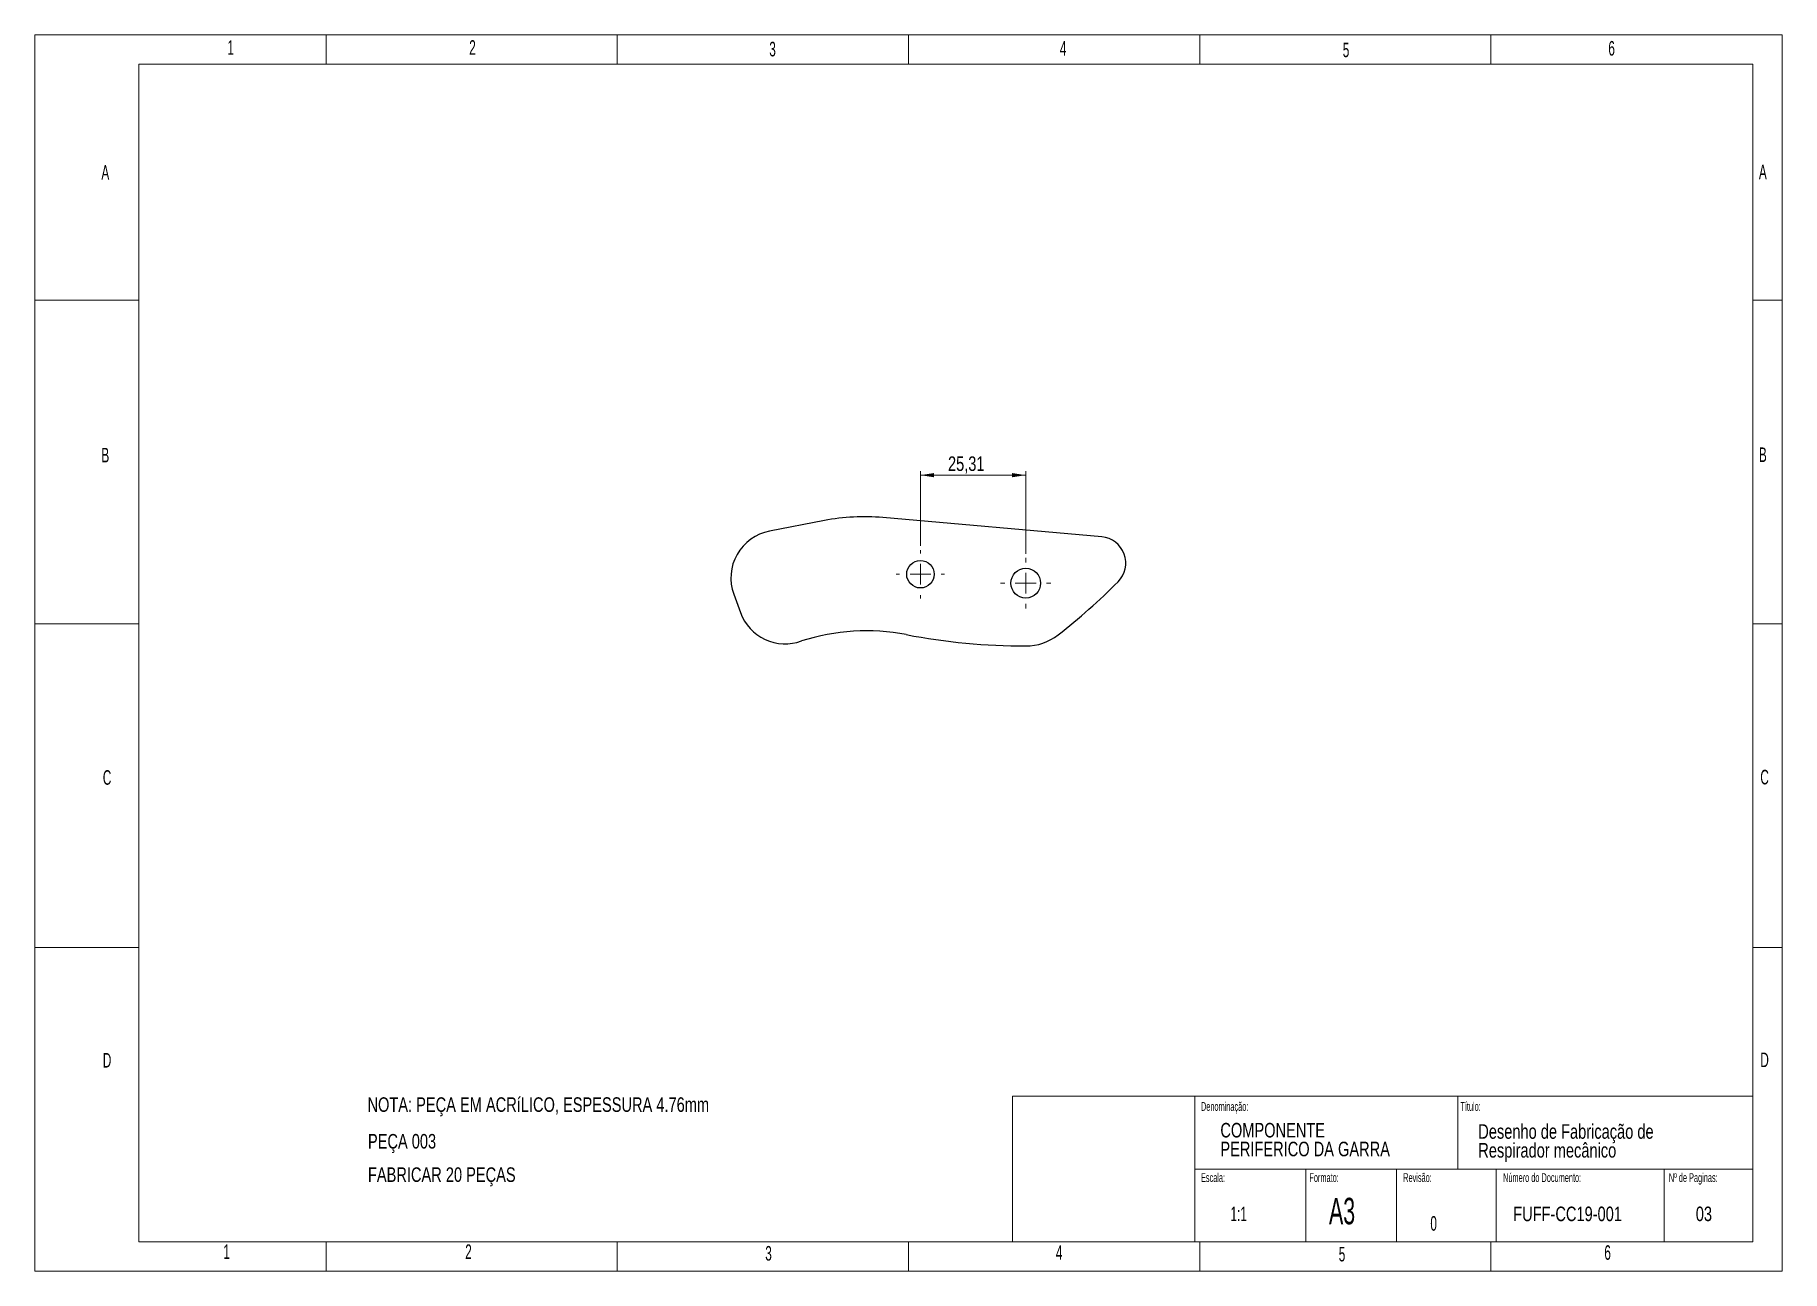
# Model space of a CAD drawing. Header units: millimetres. Extents: x 0 to 420, y 0 to 297.
import ezdxf

# ---------------------------------------------------------------- set-up
doc = ezdxf.new("R2010")
doc.units = ezdxf.units.MM
doc.styles.add('SLDTEXTSTYLE0', font='TXT', dxfattribs={"width": 0.75})
doc.styles.add('SLDTEXTSTYLE1', font='TXT', dxfattribs={"width": 0.605})
doc.dimstyles.new('SLDDIMSTYLE0', dxfattribs={"dimtxt": 3.5, "dimasz": 3.302, "dimexe": 0, "dimexo": 0.0625, "dimgap": 0.875, "dimtad": 1, "dimrnd": 1e-09, "dimzin": 12, "dimdsep": 46, "dimtxsty": 'SLDTEXTSTYLE0', "dimsah": 1, "dimcen": 0.09, "dimadec": 0, "dimazin": 3, "dimtfac": 1, "dimtmove": 0, "dimatfit": 0, "dimfxl": 1, "dimfrac": 2, "dimtolj": 1, "dimtzin": 12, "dimarcsym": 0})

# ---------------------------------------------------------------- blocks, each defined once
blk = doc.blocks.new('SW_NOTE_0')
at = {"color": 0, "linetype": 'Continuous', "lineweight": 0, "char_height": 3.5, "attachment_point": 1, "style": 'SLDTEXTSTYLE0'}
for s, insert in [('COMPONENTE', (0, 4.51)), ('PERIFERICO DA GARRA', (0, -0.01))]:
    blk.add_mtext(s, dxfattribs=dict(at, insert=insert))
blk = doc.blocks.new('SW_NOTE_1')
at = {"color": 0, "linetype": 'Continuous', "lineweight": 0, "char_height": 3.5, "attachment_point": 1, "style": 'SLDTEXTSTYLE0'}
for s, insert in [('Desenho de Fabricação de', (0, 4.51)), ('Respirador mecânico', (0, -0.01))]:
    blk.add_mtext(s, dxfattribs=dict(at, insert=insert))
blk = doc.blocks.new('_D')
at = {"color": 7, "linetype": 'Continuous', "lineweight": 18}
for p, q in [((212.87, 174.23), (212.87, 192.23)), ((212.87, 191.23), (238.18, 191.23)), ((238.18, 172.35), (238.18, 192.23))]:
    blk.add_line(p, q, dxfattribs=at)
for points in [[(212.87, 191.23), (216.17, 190.72), (216.17, 191.74)], [(238.18, 191.23), (234.87, 191.74), (234.87, 190.72)]]:
    blk.add_solid(points, dxfattribs=at)
at = {"color": 7, "linetype": 'Continuous', "lineweight": 18, "insert": (219.49, 195.74), "char_height": 3.5, "attachment_point": 1, "style": 'SLDTEXTSTYLE0'}
blk.add_mtext('25,31', dxfattribs=at)
blk = doc.blocks.new('SW_CENTERMARKSYMBOL_0')
at = {"color": 0, "linetype": 'Continuous', "lineweight": 18}
for p, q in [((0, 5), (0, 6.071875)), ((-5, 0), (-6.071875, 0)), ((0, 0), (-2.5, 0)), ((0, 0), (0, 2.5)), ((0, 0), (0, -2.5)), ((0, 0), (2.5, 0)), ((5, 0), (6.071875, 0)), ((0, -5), (0, -6.071875))]:
    blk.add_line(p, q, dxfattribs=at)
blk = doc.blocks.new('SW_CENTERMARKSYMBOL_1')
at = {"color": 0, "linetype": 'Continuous', "lineweight": 18}
for p, q in [((0, 5), (0, 5.802)), ((-5, 0), (-5.802, 0)), ((0, 0), (-2.5, 0)), ((0, 0), (0, 2.5)), ((0, 0), (0, -2.5)), ((0, 0), (2.5, 0)), ((5, 0), (5.802, 0)), ((0, -5), (0, -5.802))]:
    blk.add_line(p, q, dxfattribs=at)

msp = doc.modelspace()

# ---------------------------------------------------------------- linework, layer by layer
at = {"color": 7, "linetype": 'Continuous', "lineweight": 18}
for p, q in [((0, 0), (0, 297)), ((0, 297), (420, 297)), ((0, 0), (0, 297)), ((70, 297), (70, 290)), ((140, 297), (140, 290)), ((210, 297), (210, 290)), ((280, 297), (280, 290)), ((350, 297), (350, 290)), ((420, 0), (420, 297)), ((420, 0), (420, 297)), ((25, 7), (25, 290)), ((25, 290), (413, 290)), ((25, 7), (25, 290)), ((413, 7), (413, 290)), ((413, 7), (413, 290)), ((413, 7), (413, 290)), ((0, 233.25), (25, 233.25)), ((413, 233.25), (420, 233.25)), ((0, 155.5), (25, 155.5)), ((413, 155.5), (420, 155.5)), ((0, 77.75), (25, 77.75)), ((413, 77.75), (420, 77.75)), ((413, 42), (235, 42)), ((235, 42), (235, 7)), ((278.806, 42), (278.806, 7)), ((342.053, 42), (342.053, 24.5)), ((413, 42), (413, 7)), ((413, 7), (413, 42)), ((278.806, 24.5), (413, 24.5)), ((305.497, 24.5), (305.497, 7)), ((327.336, 24.5), (327.336, 7)), ((351.311, 24.5), (351.311, 7)), ((391.666, 24.5), (391.666, 7)), ((25, 7), (413, 7)), ((70, 7), (70, 0)), ((140, 7), (140, 0)), ((210, 7), (210, 0)), ((235, 7), (413, 7)), ((413, 7), (235, 7)), ((280, 7), (280, 0)), ((350, 7), (350, 0)), ((0, 0), (420, 0))]:
    msp.add_line(p, q, dxfattribs=at)
at = {"color": 7, "linetype": 'Continuous', "lineweight": 25}
for p, q in [((256.441, 176.432), (203.799, 181.038)), ((189.778, 180.317), (176.576, 177.778)), ((167.993, 162.645), (169.605, 158.216))]:
    msp.add_line(p, q, dxfattribs=at)
for centre, radius in [((212.867, 167.426), 3.302), ((238.176, 165.282), 3.572)]:
    msp.add_circle(centre, radius, dxfattribs=at)
for centre, radius, start, end in [((199.371, 130.431), 50.8, 85, 100.88596), ((178.734, 166.554), 11.43, 100.88596, 200), ((255.887, 170.106), 6.35, 315.15097, 85), ((152.343, 273.107), 152.4, 307.90945, 315.15097), ((180.346, 162.125), 11.43, 200, 290), ((199.877, 102.446), 51.371, 79.23137, 107.70417), ((238.176, 302.586), 152.4, 259.14505, 270), ((238.176, 162.886), 12.7, 270, 307.90945)]:
    msp.add_arc(centre, radius, start, end, dxfattribs=at)

# ---------------------------------------------------------------- block references
at = {"color": 7, "linetype": 'Continuous', "lineweight": 18}
for name, p in [('SW_CENTERMARKSYMBOL_1', (212.867, 167.426)), ('SW_CENTERMARKSYMBOL_0', (238.176, 165.282))]:
    msp.add_blockref(name, p, dxfattribs=at)
at = {"color": 7, "linetype": 'Continuous', "lineweight": 0}
for name, p in [('SW_NOTE_0', (284.973, 31.083)), ('SW_NOTE_1', (346.971, 30.775))]:
    msp.add_blockref(name, p, dxfattribs=at)

# ---------------------------------------------------------------- texts
at = {"color": 7, "linetype": 'Continuous', "lineweight": 0, "attachment_point": 1}
for s, insert, char_height, style in [('1', (46.263, 295.741), 3.5, 'SLDTEXTSTYLE1'), ('2', (104.4, 295.741), 3.5, 'SLDTEXTSTYLE1'), ('3', (176.533, 295.355), 3.5, 'SLDTEXTSTYLE1'), ('4', (246.391, 295.54), 3.5, 'SLDTEXTSTYLE1'), ('5', (314.392, 295.158), 3.5, 'SLDTEXTSTYLE1'), ('6', (378.238, 295.54), 3.5, 'SLDTEXTSTYLE1'), ('A', (15.976, 265.725), 3.5, 'SLDTEXTSTYLE1'), ('A', (414.435, 265.823), 3.5, 'SLDTEXTSTYLE1'), ('B', (15.978, 197.793), 3.5, 'SLDTEXTSTYLE1'), ('B', (414.437, 197.891), 3.5, 'SLDTEXTSTYLE1'), ('C', (16.317, 120.333), 3.5, 'SLDTEXTSTYLE1'), ('C', (414.775, 120.431), 3.5, 'SLDTEXTSTYLE1'), ('D', (16.319, 52.401), 3.5, 'SLDTEXTSTYLE1'), ('D', (414.777, 52.499), 3.5, 'SLDTEXTSTYLE1'), ('NOTA: PEÇA EM ACRíLICO, ESPESSURA 4.76mm', (79.942, 41.744), 3.5, 'SLDTEXTSTYLE0'), ('Denominação:', (280.304, 40.609), 2.11667, 'SLDTEXTSTYLE1'), ('Título:', (342.663, 40.609), 2.1167, 'SLDTEXTSTYLE1'), ('PEÇA 003', (80.054, 32.93), 3.5, 'SLDTEXTSTYLE0'), ('FABRICAR 20 PEÇAS', (80.054, 24.914), 3.5, 'SLDTEXTSTYLE0'), ('Escala:', (280.304, 23.516), 2.1167, 'SLDTEXTSTYLE1'), ('Formato:', (306.365, 23.516), 2.1167, 'SLDTEXTSTYLE1'), ('Revisão:', (328.924, 23.516), 2.1167, 'SLDTEXTSTYLE1'), ('Número do Documento:', (352.931, 23.516), 2.11667, 'SLDTEXTSTYLE1'), ('Nº de Paginas:', (392.775, 23.516), 2.11667, 'SLDTEXTSTYLE1'), ('A3', (311.085, 17.588), 6.35, 'SLDTEXTSTYLE1'), ('1:1', (287.413, 15.489), 3.5, 'SLDTEXTSTYLE1'), ('0', (335.453, 13.192), 3.5, 'SLDTEXTSTYLE1'), ('FUFF-CC19-001', (355.37, 15.484), 3.5, 'SLDTEXTSTYLE0'), ('03', (399.263, 15.484), 3.5, 'SLDTEXTSTYLE0'), ('1', (45.295, 6.395), 3.5, 'SLDTEXTSTYLE1'), ('2', (103.432, 6.395), 3.5, 'SLDTEXTSTYLE1'), ('3', (175.565, 6.009), 3.5, 'SLDTEXTSTYLE1'), ('4', (245.423, 6.194), 3.5, 'SLDTEXTSTYLE1'), ('5', (313.424, 5.812), 3.5, 'SLDTEXTSTYLE1'), ('6', (377.27, 6.194), 3.5, 'SLDTEXTSTYLE1')]:
    msp.add_mtext(s, dxfattribs=dict(at, insert=insert, char_height=char_height, style=style))

# ---------------------------------------------------------------- dimensions: what is measured, and where the dimension line sits
at = {"color": 7, "linetype": 'Continuous', "lineweight": 18}
dim = msp.add_linear_dim(base=(238.176, 191.231), p1=(212.867, 173.228), p2=(238.176, 171.354), dimstyle='SLDDIMSTYLE0', dxfattribs=at)
dim.commit()
dim.dimension.update_dxf_attribs({"geometry": '_D', "text_midpoint": (225.308, 191.231), "dimtype": 160})

doc.saveas('drawing.dxf')
